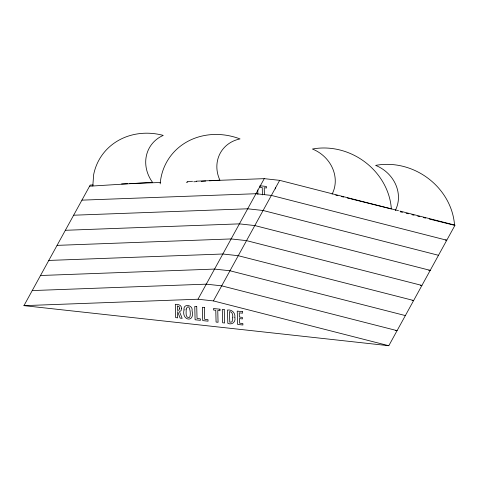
<?xml version="1.0" encoding="UTF-8"?>
<svg xmlns="http://www.w3.org/2000/svg" width="479" height="479" viewBox="0 0 479 479"><rect width="100%" height="100%" fill="white"/><g stroke="black" fill="none" stroke-linecap="round" stroke-linejoin="round"><path stroke-width="0.72" d="M92.806 186.002L93.645 174.697A61.671 55.414 33 0 1 163.243 135.389A35.159 31.59 33 0 0 152.502 182.301L89.585 186.199M399.971 211.083L455.05 225.154L388.798 345.718L23.95 305.644L90.202 185.074L93.189 184.966M23.95 305.644L197.995 299.225L264.252 178.655L279.664 180.349L398.522 210.712M197.995 299.225L213.406 300.914L279.664 180.349M186.307 182.254L187.804 182.158M193.773 181.786L196.761 181.601M201.24 181.325L205.719 181.044M209.449 180.817L219.897 180.164A33.871 30.434 33 0 1 240.033 138.922A63.929 57.444 33 0 0 160.184 183.876M121.576 183.918L127.552 183.697M129.797 183.613L160.423 182.487M187.313 181.493L192.54 181.302M196.276 181.164L264.252 178.655M81.921 200.144L255.966 193.726L271.383 195.42L446.769 240.224L445.278 240.057M73.64 215.215L247.685 208.796L263.097 210.491L438.489 255.295M65.36 230.291L239.404 223.867L254.816 225.561L430.202 270.366L428.717 270.204M57.079 245.362L231.123 238.937L246.535 240.632L421.921 285.436L420.436 285.274M48.798 260.432L222.843 254.008L238.255 255.702L413.64 300.507L412.156 300.345M40.511 275.503L214.562 269.078L229.974 270.773L405.36 315.577M32.231 290.573L206.275 284.155L221.693 285.843L397.079 330.648L395.588 330.486M335.689 195.085L337.857 195.63M341.473 196.528L343.641 197.067M347.257 197.965L349.425 198.504M350.868 198.863L391.355 208.934A63.479 57.037 33 0 0 312.428 149.029A33.871 30.434 33 0 1 332.073 194.187M400.33 211.814L402.498 212.353M406.114 213.251L408.282 213.79M411.898 214.688L414.066 215.227M417.676 216.125L419.849 216.664M423.46 217.568L425.633 218.107M429.244 219.005L454.547 225.298A63.479 57.037 33 0 0 375.62 165.393A33.871 30.434 33 0 1 395.265 210.55M213.406 300.914L388.798 345.718M275.557 187.469L275.599 188.948M264.402 194.372L264.228 187.738L266.468 187.984L266.426 186.469L259.959 185.756L260.001 187.271L262.247 187.523L262.438 194.893M257.762 189.941L257.876 194.378M184.05 309.901C181.248 320.667 195.175 323.169 192.067 310.721C193.36 304.788 182.816 303.141 184.05 309.901M234.866 317.427C235.991 321.93 232.111 325.247 227.812 323.349L227.465 310.039C231.962 309.284 235.512 313.009 234.866 317.427M232.788 317.176L232.189 321.475L231.638 322.014L229.764 322.223L229.483 311.625C232.393 311.548 232.878 314.972 232.788 317.176M186.145 309.147C186.433 311.763 184.912 317.864 189.013 317.583L189.636 317.104C191.414 314.787 189.379 301.459 186.145 309.147M181.499 308.386L181.068 310.661L179.487 311.667L182.176 318.337L180.122 318.11L177.655 311.613L177.643 317.84L175.661 317.625L175.314 304.309C177.925 304.141 181.751 305.045 181.499 308.386M179.571 308.386L179.104 310.057L177.452 310.368L177.332 305.919L179.056 306.62L179.571 308.386M196.731 306.662L194.749 306.446L195.097 319.756L200.414 320.343L200.372 318.846L197.043 318.481L196.731 306.662M204.365 307.5L202.383 307.284L202.731 320.595L208.042 321.181L208.006 319.685L204.671 319.319L204.365 307.5M219.963 309.212L213.496 308.506L213.532 310.021L215.772 310.266L216.077 322.062L218.059 322.283L217.753 310.482L219.999 310.733L219.963 309.212M224.262 309.685L222.28 309.47L222.627 322.78L224.609 323.002L224.262 309.685M242.464 311.685L237.243 311.111L237.59 324.427L242.901 325.007L242.865 323.535L239.512 323.169L239.392 318.583L242.41 318.912L242.374 317.397L239.35 317.068L239.243 312.841L242.5 313.2L242.464 311.685"/></g></svg>
